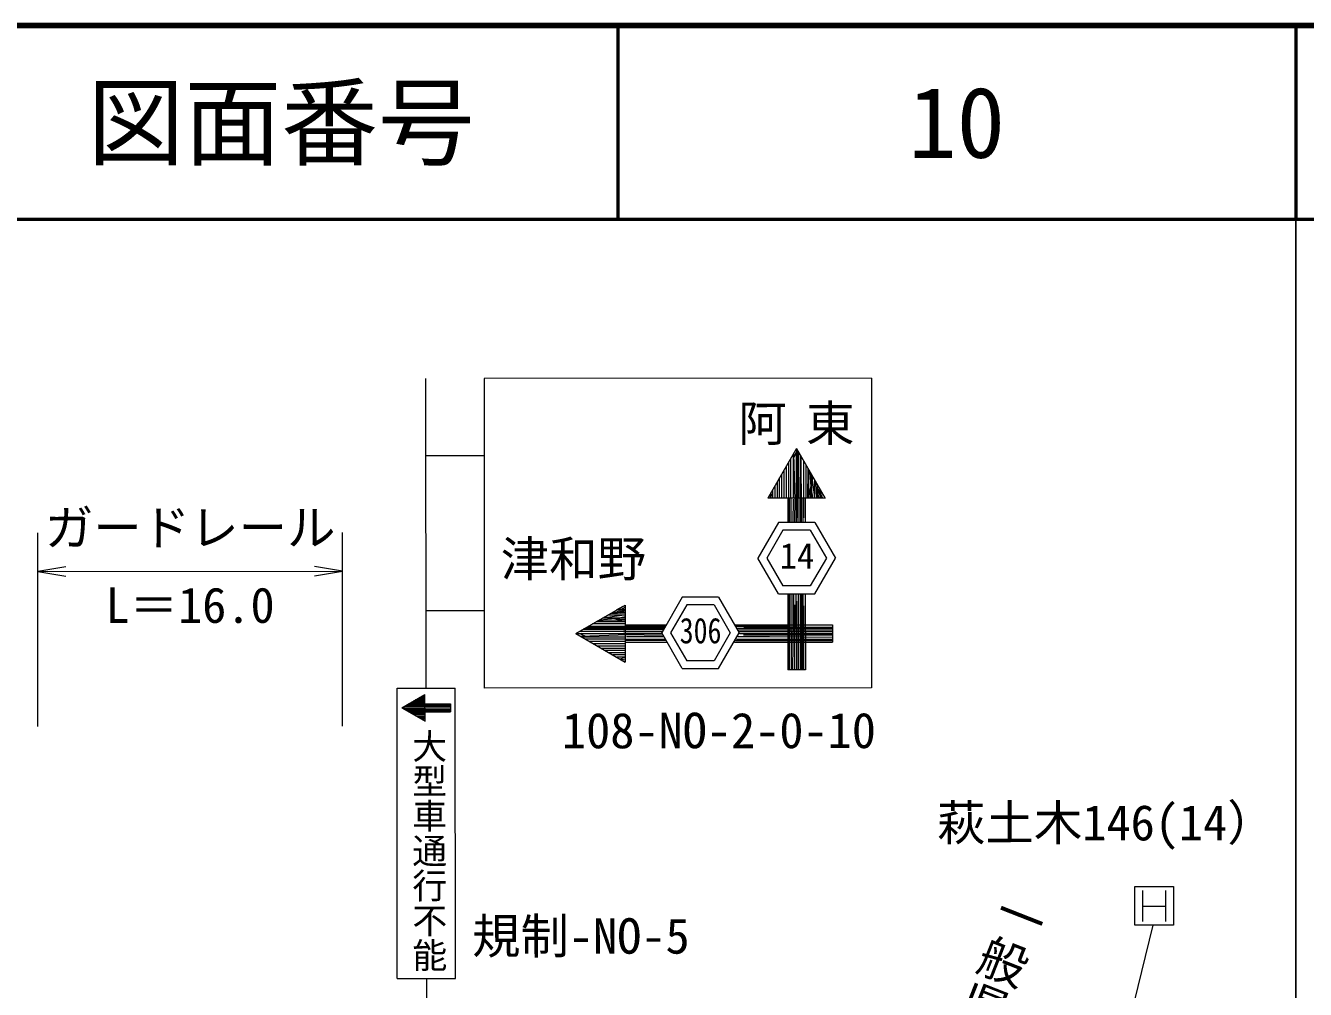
# Model space of a CAD drawing. Units: millimetres, scale not verified. Extents: x 40000 to 680000, y 20000 to 380000.
# Drawn here: x 513426 to 579500, y 330206 to 380000 of the extents above; entities that cross this region are included whole.
import ezdxf
from ezdxf.enums import TextEntityAlignment as Align

# ---------------------------------------------------------------- set-up
doc = ezdxf.new("R2010")
doc.units = ezdxf.units.MM
doc.header["$LTSCALE"] = 1000
for name, color, linetype, lineweight in [('M-STR-HTXT', 7, 'Continuous', 13), ('M-STR-STR3', 7, 'Continuous', 13), ('M-STR-STRC', 7, 'Continuous', 13), ('M-TTL', 2, 'Continuous', 140), ('M-TTL-BAND', 7, 'Continuous', 25), ('M-TTL-LINE', 7, 'Continuous', 50)]:
    doc.layers.add(name, color=color, linetype=linetype, lineweight=lineweight)
doc.layers.add('M-TTL-TXT', color=7, linetype='Continuous')
doc.styles.add('@ＭＳ ゴシック', font='')
doc.styles.add('ＭＳ ゴシック', font='')
doc.styles.get('@ＭＳ ゴシック').set_extended_font_data('@MS Gothic')
doc.styles.get('ＭＳ ゴシック').set_extended_font_data('MS Gothic')

# ---------------------------------------------------------------- blocks, each defined once
blk = doc.blocks.new('open_arrow')
at = {"color": 0, "linetype": 'Continuous', "lineweight": -2}
blk.add_lwpolyline([(7.5, 1.25), (0, 0), (7.5, -1.25)], dxfattribs=at)

msp = doc.modelspace()

# ---------------------------------------------------------------- linework, layer by layer
at = {"layer": 'M-STR-STR3'}
for p, q in [((514064, 343797), (514058, 353797)), ((529792, 343807), (529785, 353807)), ((514059, 351797), (529787, 351807)), ((570692, 335522), (572692, 335523)), ((570693, 333522), (570692, 335522)), ((571082, 335312), (571083, 333712)), ((572282, 335313), (572283, 333713)), ((572692, 335523), (572693, 333523)), ((571082, 334512), (572282, 334513)), ((560830, 289469), (571644, 333522)), ((572693, 333523), (570693, 333522))]:
    msp.add_line(p, q, dxfattribs=at)
at = {"layer": 'M-STR-STRC'}
for p, q in [((534106, 345765), (534095, 361765)), ((557095, 361780), (537095, 361767)), ((537095, 361767), (537106, 345767)), ((557095, 361780), (557106, 345780)), ((553226, 358148), (551753, 355592)), ((553226, 358148), (553229, 354576)), ((553226, 358148), (554703, 355594)), ((537098, 357767), (534098, 357765)), ((552935, 355593), (552933, 357639)), ((553058, 357856), (553060, 355630)), ((553162, 355481), (553083, 357900)), ((553091, 357668), (553226, 357981)), ((553220, 354329), (553227, 357856)), ((553319, 354329), (553317, 357991)), ((553342, 355593), (553340, 357951)), ((553428, 355593), (553444, 357771)), ((553470, 355593), (553469, 357728)), ((553599, 355593), (553598, 357505)), ((552463, 355592), (552462, 356822)), ((552587, 355592), (552586, 357038)), ((552707, 355592), (552706, 357246)), ((552827, 355592), (552826, 357454)), ((553728, 355593), (553726, 357283)), ((553816, 355593), (553829, 357105)), ((553869, 355593), (553868, 357038)), ((554019, 355653), (553927, 356936)), ((552124, 355592), (552124, 356235)), ((552240, 355592), (552240, 356436)), ((552356, 355592), (552355, 356636)), ((553491, 354329), (553489, 356327)), ((553869, 355699), (554088, 356658)), ((554019, 355593), (554018, 356778)), ((554178, 355653), (554056, 356519)), ((554178, 355593), (554177, 356503)), ((554282, 355593), (554248, 356381)), ((554323, 355593), (554323, 356251)), ((554703, 355594), (551753, 355592)), ((551860, 355592), (551916, 355841)), ((551970, 355668), (551909, 355863)), ((551953, 355592), (552004, 355822)), ((552004, 355592), (552004, 356027)), ((552778, 355592), (552779, 354329)), ((552867, 354329), (552869, 355592)), ((552938, 355593), (552939, 354329)), ((553062, 354329), (553064, 355528)), ((553147, 354329), (553164, 355593)), ((553423, 354329), (553422, 355602)), ((553553, 355593), (553553, 354329)), ((553599, 354576), (553598, 355782)), ((553678, 355593), (553679, 354329)), ((553956, 355593), (553936, 355995)), ((554095, 355593), (554019, 355916)), ((554437, 355593), (554270, 355870)), ((554592, 355594), (554323, 356087)), ((554482, 355668), (554323, 355948)), ((554633, 355714), (554436, 356056)), ((554482, 355594), (554482, 355976)), ((552292, 354328), (551231, 352488)), ((554169, 354330), (552292, 354328)), ((554169, 354330), (555232, 352490)), ((552523, 353929), (551692, 352488)), ((553938, 353929), (552523, 353929)), ((553938, 353929), (554770, 352490)), ((552294, 350648), (551231, 352488)), ((551692, 352488), (552525, 351049)), ((554770, 352490), (553940, 351049)), ((554171, 350650), (555232, 352490)), ((553940, 351049), (552525, 351049)), ((547328, 350468), (546267, 348627)), ((549205, 350469), (547328, 350468)), ((549205, 350469), (550268, 348630)), ((552294, 350648), (554171, 350650)), ((552781, 350649), (552784, 346717)), ((552857, 346717), (552862, 350649)), ((552941, 350649), (552944, 346717)), ((553038, 346717), (553090, 350649)), ((553052, 348859), (553055, 350649)), ((553210, 348859), (553213, 350649)), ((553231, 350259), (553234, 346717)), ((553324, 346717), (553322, 350649)), ((553414, 350649), (553417, 346717)), ((553496, 346717), (553493, 350649)), ((553556, 350649), (553558, 346717)), ((553681, 350649), (553684, 346717)), ((537103, 349767), (534103, 349765)), ((541833, 348587), (544387, 350063)), ((544328, 349538), (543461, 349416)), ((544387, 349538), (543477, 349537)), ((544387, 349642), (543599, 349608)), ((544387, 349684), (543729, 349683)), ((544387, 349952), (543893, 349683)), ((544266, 349994), (543924, 349796)), ((544387, 349842), (544004, 349842)), ((544312, 349842), (544032, 349684)), ((544387, 349797), (544110, 349630)), ((544387, 350063), (544389, 347113)), ((547559, 350068), (546728, 348627)), ((548974, 350069), (547559, 350068)), ((548974, 350069), (549806, 348629)), ((553145, 346717), (553143, 350079)), ((553604, 346717), (553602, 350027)), ((542395, 348912), (546432, 348914)), ((544387, 348959), (542475, 348958)), ((544387, 349088), (542698, 349087)), ((544387, 349176), (542876, 349190)), ((544387, 349229), (542942, 349228)), ((544328, 349379), (543044, 349287)), ((544387, 349379), (543202, 349379)), ((544281, 349229), (543323, 349448)), ((544387, 349316), (543985, 349297)), ((544387, 349456), (544064, 349379)), ((546459, 348960), (544198, 348959)), ((544387, 349038), (546504, 349040)), ((550030, 349042), (555082, 349045)), ((552782, 348964), (550076, 348963)), ((550514, 348917), (555082, 348920)), ((552782, 349044), (552783, 348144)), ((555082, 349045), (555083, 348145)), ((541833, 348587), (546288, 348590)), ((541833, 348587), (544389, 347113)), ((542312, 348451), (542000, 348587)), ((544387, 348702), (542030, 348701)), ((544499, 348523), (542081, 348444)), ((546294, 348580), (542124, 348587)), ((542124, 348419), (544350, 348420)), ((546351, 348774), (542209, 348804)), ((546385, 348832), (542252, 348829)), ((544388, 348295), (542341, 348293)), ((546396, 348852), (543653, 348850)), ((546297, 348680), (544297, 348679)), ((546341, 348498), (544388, 348524)), ((544388, 348298), (546456, 348299)), ((546498, 348227), (544388, 348229)), ((546386, 348421), (544452, 348424)), ((547330, 346788), (546267, 348627)), ((546728, 348627), (547561, 347188)), ((549806, 348629), (548976, 347189)), ((549207, 346789), (550268, 348630)), ((555083, 348217), (550081, 348222)), ((550130, 348302), (555083, 348305)), ((555082, 348857), (550139, 348854)), ((550184, 348775), (555082, 348778)), ((552783, 348411), (550201, 348415)), ((552783, 348411), (550206, 348423)), ((555083, 348382), (550221, 348447)), ((555082, 348686), (550238, 348683)), ((550290, 348592), (555083, 348595)), ((552783, 348569), (550299, 348573)), ((555083, 348506), (550491, 348503)), ((553682, 348859), (552782, 348859)), ((544388, 348188), (542527, 348186)), ((544388, 348068), (542735, 348067)), ((544388, 347948), (542943, 347947)), ((544388, 347823), (543158, 347822)), ((544388, 347716), (543344, 347715)), ((544388, 347600), (543544, 347600)), ((544388, 348138), (546548, 348140)), ((550031, 348142), (555083, 348145)), ((544388, 347485), (543745, 347484)), ((544388, 347365), (543953, 347364)), ((544312, 347330), (544117, 347269)), ((544388, 347220), (544140, 347276)), ((544388, 347313), (544158, 347364)), ((548976, 347189), (547561, 347188)), ((547330, 346788), (549207, 346789)), ((553684, 346717), (552784, 346717)), ((532606, 345764), (535606, 345766)), ((532615, 330764), (532606, 345764)), ((535615, 330766), (535606, 345766)), ((557106, 345780), (537106, 345767)), ((532854, 344755), (534046, 345445)), ((534046, 344943), (533177, 344943)), ((534046, 344999), (533274, 344999)), ((534046, 345055), (533371, 345055)), ((534046, 345113), (533472, 345113)), ((534046, 345163), (533558, 345163)), ((534046, 345217), (533652, 345217)), ((534046, 345271), (533746, 345271)), ((534046, 345327), (533842, 345327)), ((534047, 344068), (534046, 345445)), ((534046, 344966), (535366, 344967)), ((535366, 344967), (535366, 344547)), ((532854, 344755), (535366, 344757)), ((532854, 344755), (534047, 344068)), ((534046, 344703), (532946, 344702)), ((532990, 344834), (534028, 344835)), ((534046, 344643), (533050, 344642)), ((534046, 344893), (533091, 344892)), ((534046, 344583), (533154, 344582)), ((534046, 344523), (533258, 344522)), ((534046, 344457), (533372, 344457)), ((534046, 344387), (533493, 344387)), ((534046, 344313), (533622, 344313)), ((534046, 344892), (535366, 344892)), ((534046, 344833), (535366, 344834)), ((534046, 344671), (535366, 344672)), ((534046, 344605), (535366, 344605)), ((534046, 344546), (535366, 344547)), ((534046, 344245), (533740, 344245)), ((534046, 344171), (533868, 344171)), ((532615, 330764), (535615, 330766)), ((534115, 330765), (534116, 329649))]:
    msp.add_line(p, q, dxfattribs=at)
at = {"layer": 'M-TTL'}
msp.add_line((680000, 380000), (40000, 380000), dxfattribs=at)
at = {"layer": 'M-TTL-BAND'}
msp.add_line((579000, 20000), (579000, 370000), dxfattribs=at)
at = {"layer": 'M-TTL-LINE'}
for p, q in [((543997, 380000), (543997, 370000)), ((579000, 380000), (579000, 370000)), ((40000, 370000), (680000, 370000))]:
    msp.add_line(p, q, dxfattribs=at)

# ---------------------------------------------------------------- block references
at = {"layer": 'M-STR-STR3', "xscale": 193, "yscale": 193}
msp.add_blockref('open_arrow', (514059, 351797), dxfattribs=at)
at = {"layer": 'M-STR-STR3', "xscale": 193, "yscale": 193, "rotation": 180}
msp.add_blockref('open_arrow', (529787, 351807), dxfattribs=at)

# ---------------------------------------------------------------- texts
at = {"layer": 'M-STR-HTXT', "style": '@ＭＳ ゴシック'}
msp.add_text('一般県道弥富小川線', height=1833, rotation=248.544, dxfattribs=at).set_placement((563897, 335700), align=Align.BOTTOM_LEFT)
at = {"layer": 'M-STR-STR3', "style": 'ＭＳ ゴシック'}
for s, p in [('ガードレール', (514421, 354976)), ('L＝16.0', (517548, 350972))]:
    msp.add_text(s, height=1833, rotation=0.037, dxfattribs=at).set_placement(p, align=Align.TOP_LEFT)
msp.add_text('萩土木146(14）', height=1833, rotation=0.037, dxfattribs=at).set_placement((560483, 337349), align=Align.BOTTOM_LEFT)
at = {"layer": 'M-STR-STRC'}
for s, height, rotation, style, p in [('津和野', 1833, 0.037, 'ＭＳ ゴシック', (537959, 350980)), ('14', 1320, 0.037, 'ＭＳ ゴシック', (552355, 351550)), ('108-NO-2-0-10', 1833, 0.037, 'ＭＳ ゴシック', (541119, 342113)), ('大型車通行不能', 1320, 270.037, '@ＭＳ ゴシック', (533207, 343684)), ('規制-NO-5', 1833, 0.037, 'ＭＳ ゴシック', (536477, 331496))]:
    msp.add_text(s, height=height, rotation=rotation, dxfattribs=dict(at, style=style)).set_placement(p, align=Align.BOTTOM_LEFT)
at = {"layer": 'M-STR-STRC', "style": 'ＭＳ ゴシック', "width": 0.8}
msp.add_text('306', height=1320, rotation=0.037, dxfattribs=at).set_placement((547198, 347689), align=Align.BOTTOM_LEFT)
at = {"layer": 'M-STR-STRC', "insert": (550222, 358333), "char_height": 1833, "attachment_point": 7, "rotation": 0.037, "style": 'ＭＳ ゴシック'}
msp.add_mtext('\\T1.4;阿東', dxfattribs=at)
at = {"layer": 'M-TTL-TXT', "style": 'ＭＳ ゴシック'}
for s, p in [('図面番号', (526622, 375000)), ('10', (561497, 375000))]:
    msp.add_text(s, height=3666, dxfattribs=at).set_placement(p, align=Align.MIDDLE_CENTER)

doc.saveas('drawing.dxf')
